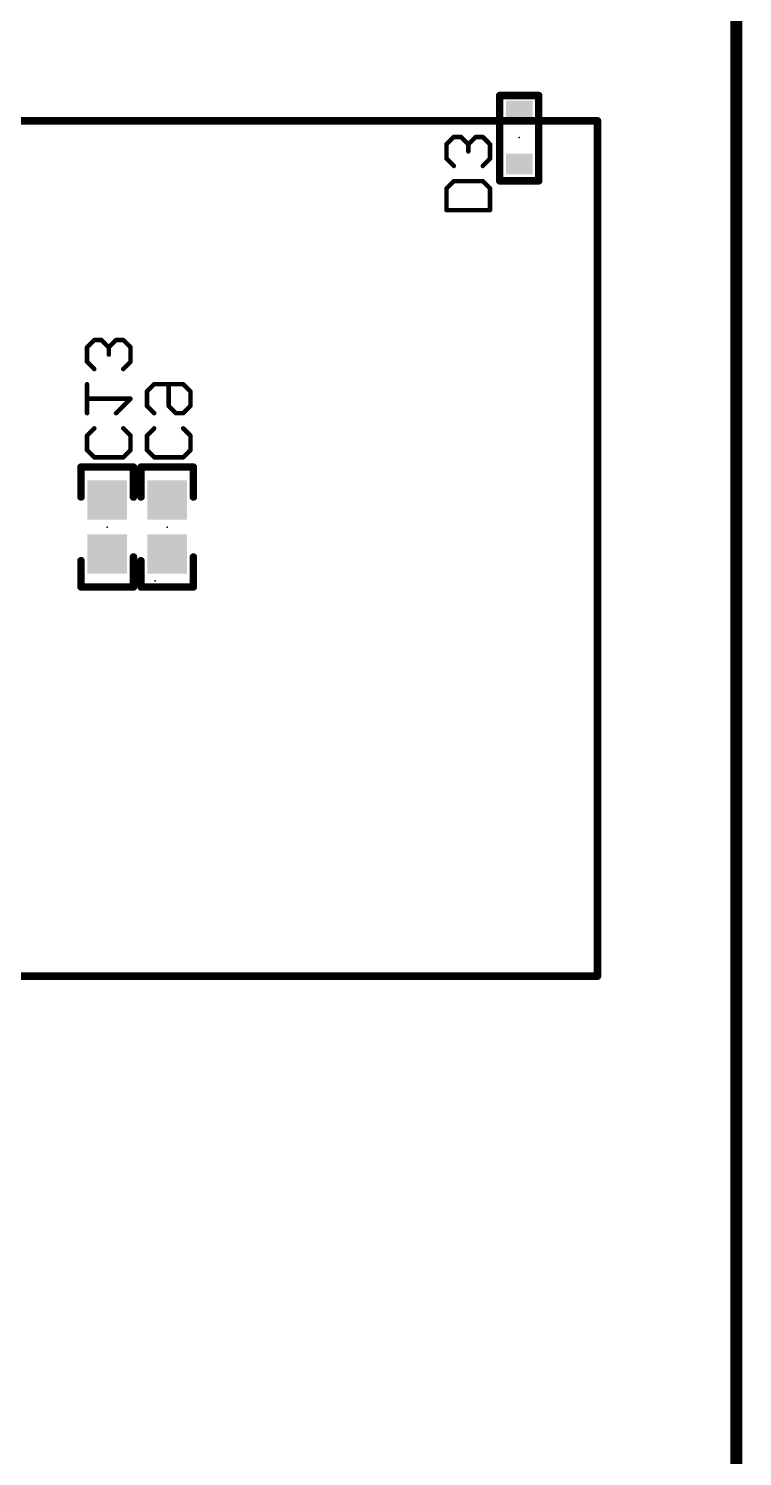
# Model space of a CAD drawing. Extents: x -36 to 36, y -94 to 86.
# Drawn here: x 23.3 to 35.41, y -18.04 to 6.16 of the extents above; entities that cross this region are included whole.
import ezdxf

# ---------------------------------------------------------------- set-up
doc = ezdxf.new("R2010")
doc.units = 0
for name, color, linetype in [('20', 7, 'CONTINUOUS'), ('21', 253, 'CONTINUOUS'), ('22', 253, 'CONTINUOUS'), ('23', 7, 'CONTINUOUS'), ('24', 7, 'CONTINUOUS'), ('26', 253, 'CONTINUOUS'), ('30', 253, 'CONTINUOUS'), ('32', 253, 'CONTINUOUS')]:
    doc.layers.add(name, color=color, linetype=linetype)

# ---------------------------------------------------------------- blocks, each defined once
blk = doc.blocks.new('RECT')
blk.add_solid([(-0.5, -0.5), (0.5, -0.5), (-0.5, 0.5), (0.5, 0.5)])

msp = doc.modelspace()

# ---------------------------------------------------------------- linework, layer by layer
at = {"layer": '20', "const_width": 0.2032}
msp.add_lwpolyline([(35.306, -90), (35.306, 22.86)], dxfattribs=at)
at = {"layer": '21', "const_width": 0.127}
for points in [[(17.9508, 4.5996), (32.9508, 4.5996)], [(32.9508, -9.9004), (32.9508, 4.5996)], [(17.9508, -9.9004), (32.9508, -9.9004)]]:
    msp.add_lwpolyline(points, dxfattribs=at)
at = {"layer": '21', "const_width": 0.0635}
for points in [[(32.9826, 4.5996, 1), (32.919, 4.5996)], [(32.9508, 4.5679, 1), (32.9508, 4.6314)], [(32.919, -9.9004, 1), (32.9826, -9.9004)], [(32.9508, -9.9322, 1), (32.9508, -9.8687)]]:
    msp.add_lwpolyline(points, format="xyb", dxfattribs=at)
at = {"layer": '22'}
for points, const_width in [([(31.9532, 5.0292), (31.2928, 5.0292)], 0.127), ([(31.2928, 5.0292), (31.2928, 3.5814)], 0.127), ([(31.9532, 3.5814), (31.9532, 5.0292)], 0.127), ([(30.514, 4.326), (30.3911, 4.2031)], 0.0762), ([(30.6368, 4.326), (30.514, 4.326)], 0.0762), ([(30.7597, 4.2031), (30.6368, 4.326)], 0.0762), ([(30.8826, 4.326), (30.7597, 4.2031)], 0.0762), ([(31.0055, 4.326), (30.8826, 4.326)], 0.0762), ([(31.1283, 4.2031), (31.0055, 4.326)], 0.0762), ([(30.3911, 4.2031), (30.3911, 3.9574)], 0.0762), ([(30.7597, 4.2031), (30.7597, 4.0803)], 0.0762), ([(31.1283, 3.9574), (31.1283, 4.2031)], 0.0762), ([(30.3911, 3.9574), (30.514, 3.8345)], 0.0762), ([(31.0055, 3.8345), (31.1283, 3.9574)], 0.0762), ([(31.2928, 3.5814), (31.9532, 3.5814)], 0.127), ([(30.3911, 3.4547), (30.514, 3.5776)], 0.0762), ([(30.3911, 3.0861), (30.3911, 3.4547)], 0.0762), ([(30.514, 3.5776), (31.0055, 3.5776)], 0.0762), ([(31.0055, 3.5776), (31.1283, 3.4547)], 0.0762), ([(31.1283, 3.4547), (31.1283, 3.0861)], 0.0762), ([(31.1283, 3.0861), (30.3911, 3.0861)], 0.0762), ([(25.0825, -1.27), (24.1935, -1.27)], 0.127), ([(24.1935, -1.27), (24.1935, -1.778)], 0.127), ([(25.0825, -1.778), (25.0825, -1.27)], 0.127), ([(26.0985, -1.27), (25.2095, -1.27)], 0.127), ([(25.2095, -1.27), (25.2095, -1.778)], 0.127), ([(26.0985, -1.778), (26.0985, -1.27)], 0.127), ([(24.1935, -3.302), (24.1935, -2.8575)], 0.127), ([(25.0825, -2.794), (25.0825, -3.302)], 0.127), ([(25.2095, -3.302), (25.2095, -2.8575)], 0.127), ([(26.0985, -2.794), (26.0985, -3.302)], 0.127), ([(25.0825, -3.302), (24.1935, -3.302)], 0.127), ([(26.0985, -3.302), (25.2095, -3.302)], 0.127)]:
    msp.add_lwpolyline(points, dxfattribs=dict(at, const_width=const_width))
for points, const_width in [([(31.2928, 5.061, 1), (31.2928, 4.9975)], 0.0635), ([(31.3245, 5.0292, 1), (31.2611, 5.0292)], 0.0635), ([(31.985, 5.0292, 1), (31.9215, 5.0292)], 0.0635), ([(31.9532, 4.9975, 1), (31.9532, 5.061)], 0.0635), ([(30.514, 4.3451, 1), (30.514, 4.307)], 0.0381), ([(30.5274, 4.3125, 1), (30.5005, 4.3395)], 0.0381), ([(30.6503, 4.3395, 1), (30.6234, 4.3125)], 0.0381), ([(30.6368, 4.307, 1), (30.6368, 4.3451)], 0.0381), ([(30.8826, 4.3451, 1), (30.8826, 4.307)], 0.0381), ([(30.8961, 4.3125, 1), (30.8691, 4.3395)], 0.0381), ([(31.0189, 4.3395, 1), (30.992, 4.3125)], 0.0381), ([(31.0055, 4.307, 1), (31.0055, 4.3451)], 0.0381), ([(30.4102, 4.2031, 1), (30.3721, 4.2031)], 0.0381), ([(30.3776, 4.2166, 1), (30.4046, 4.1897)], 0.0381), ([(30.7462, 4.2166, 1), (30.7732, 4.1897)], 0.0381), ([(30.7788, 4.2031, 1), (30.7407, 4.2031)], 0.0381), ([(30.7462, 4.1897, 1), (30.7732, 4.2166)], 0.0381), ([(31.1474, 4.2031, 1), (31.1093, 4.2031)], 0.0381), ([(31.1149, 4.1897, 1), (31.1418, 4.2166)], 0.0381), ([(30.4046, 3.9709, 1), (30.3776, 3.9439)], 0.0381), ([(30.3721, 3.9574, 1), (30.4102, 3.9574)], 0.0381), ([(30.7407, 4.0803, 1), (30.7788, 4.0803)], 0.0381), ([(31.1093, 3.9574, 1), (31.1474, 3.9574)], 0.0381), ([(31.1418, 3.9439, 1), (31.1149, 3.9709)], 0.0381), ([(30.5005, 3.821, 1), (30.5274, 3.848)], 0.0381), ([(30.992, 3.848, 1), (31.0189, 3.821)], 0.0381), ([(31.2928, 3.6132, 1), (31.2928, 3.5497)], 0.0635), ([(31.9532, 3.5497, 1), (31.9532, 3.6132)], 0.0635), ([(30.4102, 3.4547, 1), (30.3721, 3.4547)], 0.0381), ([(30.3776, 3.4682, 1), (30.4046, 3.4412)], 0.0381), ([(30.514, 3.5966, 1), (30.514, 3.5585)], 0.0381), ([(30.5274, 3.5641, 1), (30.5005, 3.5911)], 0.0381), ([(31.0189, 3.5911, 1), (30.992, 3.5641)], 0.0381), ([(31.0055, 3.5585, 1), (31.0055, 3.5966)], 0.0381), ([(31.1474, 3.4547, 1), (31.1093, 3.4547)], 0.0381), ([(31.1149, 3.4412, 1), (31.1418, 3.4682)], 0.0381), ([(31.2611, 3.5814, 1), (31.3245, 3.5814)], 0.0635), ([(31.9215, 3.5814, 1), (31.985, 3.5814)], 0.0635), ([(30.3911, 3.1052, 1), (30.3911, 3.0671)], 0.0381), ([(30.3721, 3.0861, 1), (30.4102, 3.0861)], 0.0381), ([(31.1093, 3.0861, 1), (31.1474, 3.0861)], 0.0381), ([(31.1283, 3.0671, 1), (31.1283, 3.1052)], 0.0381), ([(24.2252, -1.27, 1), (24.1618, -1.27)], 0.0635), ([(24.1935, -1.2383, 1), (24.1935, -1.3017)], 0.0635), ([(25.1142, -1.27, 1), (25.0508, -1.27)], 0.0635), ([(25.0825, -1.3017, 1), (25.0825, -1.2383)], 0.0635), ([(25.2095, -1.2383, 1), (25.2095, -1.3017)], 0.0635), ([(25.2413, -1.27, 1), (25.1778, -1.27)], 0.0635), ([(26.1303, -1.27, 1), (26.0668, -1.27)], 0.0635), ([(26.0985, -1.3017, 1), (26.0985, -1.2383)], 0.0635), ([(24.1618, -1.778, 1), (24.2252, -1.778)], 0.0635), ([(25.0508, -1.778, 1), (25.1142, -1.778)], 0.0635), ([(25.1778, -1.778, 1), (25.2413, -1.778)], 0.0635), ([(26.0668, -1.778, 1), (26.1303, -1.778)], 0.0635), ([(24.2252, -2.8575, 1), (24.1618, -2.8575)], 0.0635), ([(25.1142, -2.794, 1), (25.0508, -2.794)], 0.0635), ([(25.2413, -2.8575, 1), (25.1778, -2.8575)], 0.0635), ([(26.1303, -2.794, 1), (26.0668, -2.794)], 0.0635), ([(24.1935, -3.2702, 1), (24.1935, -3.3338)], 0.0635), ([(24.1618, -3.302, 1), (24.2252, -3.302)], 0.0635), ([(25.0508, -3.302, 1), (25.1142, -3.302)], 0.0635), ([(25.0825, -3.3338, 1), (25.0825, -3.2702)], 0.0635), ([(25.2095, -3.2702, 1), (25.2095, -3.3338)], 0.0635), ([(25.1778, -3.302, 1), (25.2413, -3.302)], 0.0635), ([(26.0668, -3.302, 1), (26.1303, -3.302)], 0.0635), ([(26.0985, -3.3338, 1), (26.0985, -3.2702)], 0.0635)]:
    msp.add_lwpolyline(points, format="xyb", dxfattribs=dict(at, const_width=const_width))
at = {"layer": '23'}
msp.add_point((25.4508, -3.2004), dxfattribs=at)
at = {"layer": '24'}
for p in [(31.623, 4.318), (24.638, -2.286), (25.654, -2.286)]:
    msp.add_point(p, dxfattribs=at)
at = {"layer": '26', "const_width": 0.0762}
for points in [[(24.418, 0.8834), (24.2951, 0.7605)], [(24.2951, 0.7605), (24.2951, 0.5148)], [(24.5408, 0.8834), (24.418, 0.8834)], [(24.6637, 0.7605), (24.5408, 0.8834)], [(24.7866, 0.8834), (24.6637, 0.7605)], [(24.6637, 0.7605), (24.6637, 0.6377)], [(24.9095, 0.8834), (24.7866, 0.8834)], [(25.0323, 0.7605), (24.9095, 0.8834)], [(25.0323, 0.5148), (25.0323, 0.7605)], [(24.2951, 0.5148), (24.418, 0.3919)], [(24.9095, 0.3919), (25.0323, 0.5148)], [(24.2951, -0.3565), (24.2951, 0.135)], [(25.3111, 0.0121), (25.434, 0.135)], [(25.3111, -0.2336), (25.3111, 0.0121)], [(25.434, 0.135), (25.9255, 0.135)], [(25.6797, -0.2336), (25.6797, 0.135)], [(25.9255, 0.135), (26.0483, 0.0121)], [(26.0483, 0.0121), (26.0483, -0.2336)], [(25.0323, -0.1107), (24.2951, -0.1107)], [(24.7866, -0.3565), (25.0323, -0.1107)], [(25.434, -0.3565), (25.3111, -0.2336)], [(25.8026, -0.3565), (25.6797, -0.2336)], [(26.0483, -0.2336), (25.9255, -0.3565)], [(25.9255, -0.3565), (25.8026, -0.3565)], [(24.2951, -0.7363), (24.418, -0.6134)], [(24.2951, -0.982), (24.2951, -0.7363)], [(24.9095, -0.6134), (25.0323, -0.7363)], [(25.0323, -0.7363), (25.0323, -0.982)], [(25.3111, -0.7363), (25.434, -0.6134)], [(25.3111, -0.982), (25.3111, -0.7363)], [(25.9255, -0.6134), (26.0483, -0.7363)], [(26.0483, -0.7363), (26.0483, -0.982)], [(24.418, -1.1049), (24.2951, -0.982)], [(25.0323, -0.982), (24.9095, -1.1049)], [(25.434, -1.1049), (25.3111, -0.982)], [(26.0483, -0.982), (25.9255, -1.1049)], [(24.9095, -1.1049), (24.418, -1.1049)], [(25.9255, -1.1049), (25.434, -1.1049)]]:
    msp.add_lwpolyline(points, dxfattribs=at)
at = {"layer": '26', "const_width": 0.0381}
for points in [[(24.3142, 0.7605, 1), (24.2761, 0.7605)], [(24.2816, 0.774, 1), (24.3086, 0.7471)], [(24.418, 0.9025, 1), (24.418, 0.8644)], [(24.4314, 0.8699, 1), (24.4045, 0.8969)], [(24.5543, 0.8969, 1), (24.5274, 0.8699)], [(24.5408, 0.8644, 1), (24.5408, 0.9025)], [(24.6502, 0.774, 1), (24.6772, 0.7471)], [(24.6828, 0.7605, 1), (24.6447, 0.7605)], [(24.6502, 0.7471, 1), (24.6772, 0.774)], [(24.7866, 0.9025, 1), (24.7866, 0.8644)], [(24.8001, 0.8699, 1), (24.7731, 0.8969)], [(24.9229, 0.8969, 1), (24.896, 0.8699)], [(24.9095, 0.8644, 1), (24.9095, 0.9025)], [(25.0514, 0.7605, 1), (25.0133, 0.7605)], [(25.0189, 0.7471, 1), (25.0458, 0.774)], [(24.3086, 0.5283, 1), (24.2816, 0.5013)], [(24.2761, 0.5148, 1), (24.3142, 0.5148)], [(24.6447, 0.6377, 1), (24.6828, 0.6377)], [(25.0133, 0.5148, 1), (25.0514, 0.5148)], [(25.0458, 0.5013, 1), (25.0189, 0.5283)], [(24.4045, 0.3785, 1), (24.4314, 0.4054)], [(24.896, 0.4054, 1), (24.9229, 0.3785)], [(24.3142, 0.135, 1), (24.2761, 0.135)], [(25.3301, 0.0121, 1), (25.292, 0.0121)], [(25.2976, 0.0256, 1), (25.3246, -0.0013)], [(25.434, 0.1541, 1), (25.434, 0.116)], [(25.4474, 0.1215, 1), (25.4205, 0.1485)], [(25.6988, 0.135, 1), (25.6607, 0.135)], [(25.9389, 0.1485, 1), (25.912, 0.1215)], [(25.9255, 0.116, 1), (25.9255, 0.1541)], [(26.0674, 0.0121, 1), (26.0293, 0.0121)], [(26.0349, -0.0013, 1), (26.0618, 0.0256)], [(24.2951, -0.0917, 1), (24.2951, -0.1298)], [(25.0458, -0.1242, 1), (25.0189, -0.0973)], [(25.0323, -0.1298, 1), (25.0323, -0.0917)], [(25.3246, -0.2201, 1), (25.2976, -0.2471)], [(25.292, -0.2336, 1), (25.3301, -0.2336)], [(25.6932, -0.2201, 1), (25.6662, -0.2471)], [(25.6607, -0.2336, 1), (25.6988, -0.2336)], [(26.0293, -0.2336, 1), (26.0674, -0.2336)], [(26.0618, -0.2471, 1), (26.0349, -0.2201)], [(24.2761, -0.3565, 1), (24.3142, -0.3565)], [(24.7731, -0.343, 1), (24.8001, -0.37)], [(25.4205, -0.37, 1), (25.4474, -0.343)], [(25.8026, -0.3374, 1), (25.8026, -0.3755)], [(25.7891, -0.37, 1), (25.8161, -0.343)], [(25.912, -0.343, 1), (25.9389, -0.37)], [(25.9255, -0.3755, 1), (25.9255, -0.3374)], [(24.3142, -0.7363, 1), (24.2761, -0.7363)], [(24.2816, -0.7228, 1), (24.3086, -0.7498)], [(24.4314, -0.6269, 1), (24.4045, -0.5999)], [(24.9229, -0.5999, 1), (24.896, -0.6269)], [(25.0514, -0.7363, 1), (25.0133, -0.7363)], [(25.0189, -0.7498, 1), (25.0458, -0.7228)], [(25.3301, -0.7363, 1), (25.292, -0.7363)], [(25.2976, -0.7228, 1), (25.3246, -0.7498)], [(25.4474, -0.6269, 1), (25.4205, -0.5999)], [(25.9389, -0.5999, 1), (25.912, -0.6269)], [(26.0674, -0.7363, 1), (26.0293, -0.7363)], [(26.0349, -0.7498, 1), (26.0618, -0.7228)], [(24.3086, -0.9686, 1), (24.2816, -0.9955)], [(24.2761, -0.982, 1), (24.3142, -0.982)], [(25.0133, -0.982, 1), (25.0514, -0.982)], [(25.0458, -0.9955, 1), (25.0189, -0.9686)], [(25.3246, -0.9686, 1), (25.2976, -0.9955)], [(25.292, -0.982, 1), (25.3301, -0.982)], [(26.0293, -0.982, 1), (26.0674, -0.982)], [(26.0618, -0.9955, 1), (26.0349, -0.9686)], [(24.418, -1.0858, 1), (24.418, -1.124)], [(24.4045, -1.1184, 1), (24.4314, -1.0914)], [(24.896, -1.0914, 1), (24.9229, -1.1184)], [(24.9095, -1.124, 1), (24.9095, -1.0858)], [(25.434, -1.0858, 1), (25.434, -1.124)], [(25.4205, -1.1184, 1), (25.4474, -1.0914)], [(25.912, -1.0914, 1), (25.9389, -1.1184)], [(25.9255, -1.124, 1), (25.9255, -1.0858)]]:
    msp.add_lwpolyline(points, format="xyb", dxfattribs=at)

# ---------------------------------------------------------------- block references
at = {"layer": '30', "rotation": 90}
for p, xscale, yscale in [((31.623, 4.768), 0.3508, 0.4508), ((31.623, 3.868), 0.3508, 0.4508), ((24.638, -1.8288), 0.6706, 0.6706), ((25.654, -1.8288), 0.6706, 0.6706), ((24.638, -2.7432), 0.6706, 0.6706), ((25.654, -2.7432), 0.6706, 0.6706)]:
    msp.add_blockref('RECT', p, dxfattribs=dict(at, xscale=xscale, yscale=yscale))
at = {"layer": '32', "rotation": 90}
for p, xscale, yscale in [((31.623, 4.768), 0.3, 0.4), ((31.623, 3.868), 0.3, 0.4), ((24.638, -1.8288), 0.6096, 0.6096), ((25.654, -1.8288), 0.6096, 0.6096), ((24.638, -2.7432), 0.6096, 0.6096), ((25.654, -2.7432), 0.6096, 0.6096)]:
    msp.add_blockref('RECT', p, dxfattribs=dict(at, xscale=xscale, yscale=yscale))

doc.saveas('drawing.dxf')
